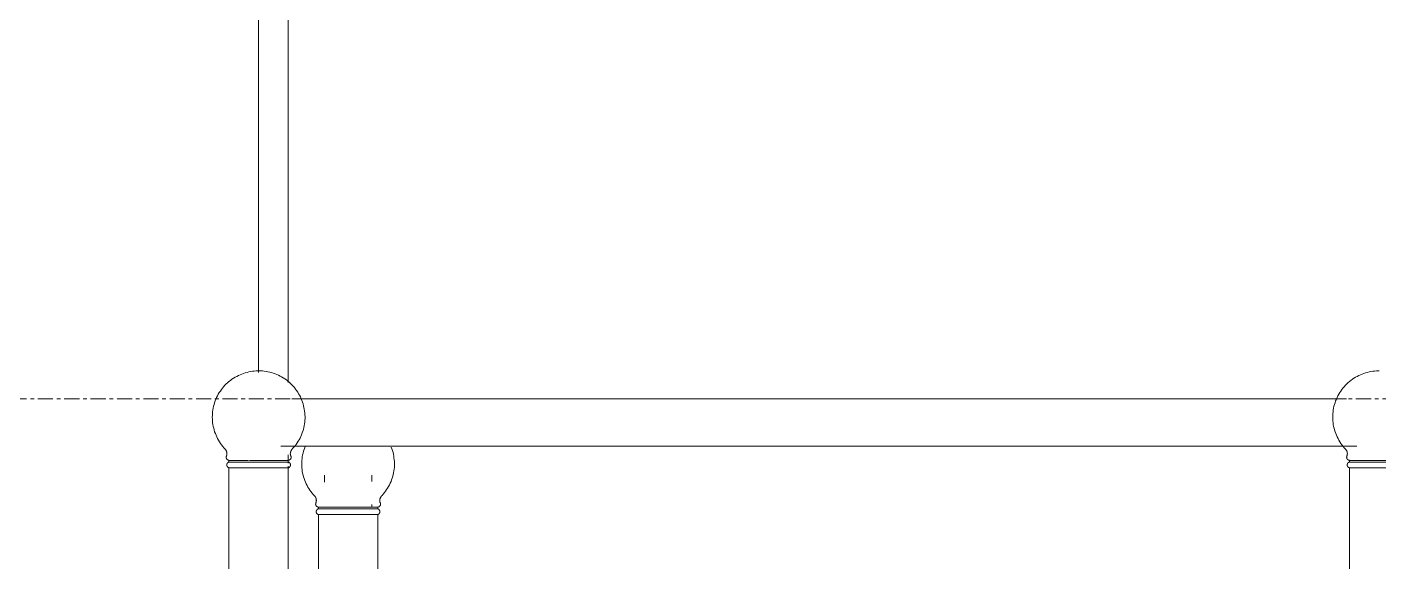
# Model space of a CAD drawing. Header units: inches. Extents: x 22 to 382261, y 22 to 371281.
# Drawn here: x 308776 to 309916, y 117520 to 117971 of the extents above; entities that cross this region are included whole.
import ezdxf

# ---------------------------------------------------------------- set-up
doc = ezdxf.new("R2010")
doc.units = ezdxf.units.IN
doc.header["$MEASUREMENT"] = 0
doc.linetypes.add('Grid Line 1_2_', pattern=[22.225, 12.7, -3.175, 3.175, -3.175])
for name, color, linetype, lineweight in [('A-DOOR', 31, 'Continuous', 9), ('A-DOOR-FRAM', 31, 'Continuous', 9), ('A-FLOR-HRAL', 11, 'Continuous', 9), ('A-FLOR-LEVL', 51, 'Continuous', 9), ('I-WALL', 2, 'Continuous', 9)]:
    doc.layers.add(name, color=color, linetype=linetype, lineweight=lineweight)

# ---------------------------------------------------------------- blocks, each defined once
blk = doc.blocks.new('Railing - 950mm High Post-464045-Left Side Elevation - Callout 1')
at = {"layer": 'A-FLOR-HRAL'}
for p, q in [((11569.2, 4258.6), (11569.2, 4257.1)), ((11569.2, 4258.6), (11594.2, 4258.6)), ((11569.2, 4257.1), (11594.2, 4257.1)), ((11569.2, 4252.3), (11569.2, 3850)), ((11569.2, 4252.3), (11594.2, 4252.3)), ((11594.2, 4258.6), (11619.2, 4258.6)), ((11594.2, 4257.1), (11619.2, 4257.1)), ((11594.2, 4252.3), (11619.2, 4252.3)), ((11619.2, 4257.1), (11619.2, 4258.6)), ((11619.2, 3850), (11619.2, 4252.3))]:
    blk.add_line(p, q, dxfattribs=at)
at = {"layer": 'A-FLOR-HRAL', "flags": 128}
for points in [[(11566, 4268), (11564.9, 4269.2), (11563.9, 4270.4), (11562.9, 4271.6), (11562, 4272.8), (11561.2, 4274.2), (11560.3, 4275.5), (11559.6, 4276.9), (11558.9, 4278.3), (11558.3, 4279.7), (11557.7, 4281.1), (11557.1, 4282.6), (11556.7, 4284.1), (11556.3, 4285.6), (11555.9, 4287.1), (11555.6, 4288.6), (11555.4, 4290.2), (11555.3, 4291.7), (11555.2, 4293.3), (11555.1, 4294.9), (11555.2, 4296.4), (11555.2, 4298), (11555.4, 4299.5), (11555.6, 4301.1), (11555.9, 4302.6), (11556.2, 4304.1), (11556.6, 4305.7), (11557.1, 4307.1), (11557.6, 4308.6), (11558.1, 4310)], [(11630.6, 4309.1), (11631.2, 4307.7), (11631.6, 4306.2), (11632.1, 4304.7), (11632.4, 4303.1), (11632.7, 4301.6), (11632.9, 4300.1), (11633.1, 4298.5), (11633.2, 4297), (11633.3, 4295.4), (11633.3, 4293.8), (11633.2, 4292.3), (11633, 4290.7), (11632.8, 4289.2), (11632.6, 4287.6), (11632.3, 4286.1), (11631.9, 4284.6), (11631.4, 4283.1), (11630.9, 4281.6), (11630.4, 4280.2), (11629.7, 4278.7), (11629.1, 4277.3), (11628.3, 4276), (11627.5, 4274.6), (11626.7, 4273.3), (11625.8, 4272), (11624.9, 4270.8), (11623.9, 4269.6), (11622.8, 4268.4), (11622.5, 4268)], [(11567, 4262.1), (11567.1, 4262.3), (11567.2, 4262.5), (11567.3, 4262.7), (11567.3, 4262.9), (11567.4, 4263.2), (11567.4, 4263.4), (11567.4, 4263.6), (11567.4, 4263.8), (11567.5, 4264), (11567.5, 4264.2), (11567.5, 4264.5), (11567.4, 4264.7), (11567.4, 4264.9), (11567.4, 4265.1), (11567.4, 4265.3), (11567.3, 4265.5), (11567.2, 4265.8), (11567.2, 4266), (11567.1, 4266.2), (11567, 4266.4), (11566.9, 4266.6), (11566.8, 4266.8), (11566.7, 4267), (11566.6, 4267.1), (11566.5, 4267.3), (11566.4, 4267.5), (11566.2, 4267.7), (11566.1, 4267.8), (11566, 4268), (11566, 4268)], [(11622.5, 4268), (11622.3, 4267.8), (11622.2, 4267.7), (11622, 4267.5), (11621.9, 4267.3), (11621.8, 4267.2), (11621.7, 4267), (11621.6, 4266.8), (11621.5, 4266.6), (11621.4, 4266.4), (11621.3, 4266.2), (11621.2, 4266), (11621.2, 4265.8), (11621.1, 4265.6), (11621.1, 4265.3), (11621, 4265.1), (11621, 4264.9), (11621, 4264.7), (11620.9, 4264.5), (11620.9, 4264.3), (11620.9, 4264), (11621, 4263.8), (11621, 4263.6), (11621, 4263.4), (11621, 4263.2), (11621.1, 4263), (11621.1, 4262.7), (11621.2, 4262.5), (11621.3, 4262.3), (11621.4, 4262.1), (11621.4, 4262.1)], [(11569.2, 4258.6), (11569.1, 4258.6), (11569, 4258.6), (11568.9, 4258.6), (11568.8, 4258.6), (11568.7, 4258.7), (11568.6, 4258.7), (11568.5, 4258.7), (11568.4, 4258.8), (11568.3, 4258.8), (11568.2, 4258.9), (11568.1, 4258.9), (11568, 4259), (11567.9, 4259), (11567.8, 4259.1), (11567.8, 4259.2), (11567.7, 4259.2), (11567.6, 4259.3), (11567.5, 4259.4), (11567.5, 4259.4), (11567.4, 4259.5), (11567.3, 4259.6), (11567.3, 4259.7), (11567.2, 4259.8), (11567.2, 4259.9), (11567.1, 4259.9), (11567.1, 4260), (11567, 4260.1), (11567, 4260.2), (11567, 4260.3), (11566.9, 4260.4), (11566.9, 4260.5), (11566.9, 4260.6), (11566.9, 4260.7), (11566.9, 4260.8), (11566.8, 4260.9), (11566.8, 4261), (11566.8, 4261.1), (11566.8, 4261.2), (11566.8, 4261.3), (11566.9, 4261.4), (11566.9, 4261.5), (11566.9, 4261.6), (11566.9, 4261.7), (11566.9, 4261.8), (11567, 4261.9), (11567, 4262), (11567, 4262.1)], [(11569.2, 4252.3), (11569.1, 4252.3), (11569, 4252.3), (11568.9, 4252.4), (11568.8, 4252.4), (11568.7, 4252.5), (11568.6, 4252.5), (11568.5, 4252.6), (11568.4, 4252.6), (11568.4, 4252.7), (11568.3, 4252.7), (11568.2, 4252.8), (11568.1, 4252.9), (11568.1, 4252.9), (11568, 4253), (11567.9, 4253.1), (11567.9, 4253.2), (11567.8, 4253.2), (11567.7, 4253.3), (11567.7, 4253.4), (11567.6, 4253.5), (11567.6, 4253.6), (11567.6, 4253.7), (11567.5, 4253.8), (11567.5, 4253.9), (11567.5, 4254), (11567.4, 4254.1), (11567.4, 4254.2), (11567.4, 4254.3), (11567.4, 4254.4), (11567.4, 4254.5), (11567.3, 4254.5), (11567.3, 4254.6), (11567.3, 4254.7), (11567.4, 4254.8), (11567.4, 4254.9), (11567.4, 4255), (11567.4, 4255.1), (11567.4, 4255.2), (11567.4, 4255.3), (11567.5, 4255.4), (11567.5, 4255.5), (11567.5, 4255.6), (11567.6, 4255.7), (11567.6, 4255.8), (11567.7, 4255.9), (11567.7, 4256), (11567.8, 4256.1), (11567.8, 4256.1), (11567.9, 4256.2), (11567.9, 4256.3), (11568, 4256.4), (11568.1, 4256.5), (11568.2, 4256.5), (11568.2, 4256.6), (11568.3, 4256.7), (11568.4, 4256.7), (11568.5, 4256.8), (11568.6, 4256.8), (11568.6, 4256.9), (11568.7, 4256.9), (11568.8, 4257), (11568.9, 4257), (11569, 4257), (11569.1, 4257.1), (11569.2, 4257.1)], [(11621.4, 4262.1), (11621.4, 4262), (11621.4, 4261.9), (11621.5, 4261.8), (11621.5, 4261.7), (11621.5, 4261.6), (11621.5, 4261.5), (11621.6, 4261.4), (11621.6, 4261.3), (11621.6, 4261.2), (11621.6, 4261.1), (11621.6, 4261), (11621.6, 4260.9), (11621.6, 4260.8), (11621.5, 4260.7), (11621.5, 4260.6), (11621.5, 4260.5), (11621.5, 4260.4), (11621.4, 4260.3), (11621.4, 4260.2), (11621.4, 4260.1), (11621.3, 4260), (11621.3, 4259.9), (11621.2, 4259.8), (11621.2, 4259.8), (11621.1, 4259.7), (11621.1, 4259.6), (11621, 4259.5), (11620.9, 4259.4), (11620.9, 4259.4), (11620.8, 4259.3), (11620.7, 4259.2), (11620.6, 4259.1), (11620.6, 4259.1), (11620.5, 4259), (11620.4, 4259), (11620.3, 4258.9), (11620.2, 4258.9), (11620.1, 4258.8), (11620, 4258.8), (11619.9, 4258.7), (11619.8, 4258.7), (11619.7, 4258.7), (11619.6, 4258.6), (11619.5, 4258.6), (11619.4, 4258.6), (11619.3, 4258.6), (11619.2, 4258.6)], [(11619.2, 4257.1), (11619.3, 4257.1), (11619.4, 4257), (11619.5, 4257), (11619.6, 4256.9), (11619.7, 4256.9), (11619.8, 4256.9), (11619.9, 4256.8), (11620, 4256.7), (11620, 4256.7), (11620.1, 4256.6), (11620.2, 4256.6), (11620.3, 4256.5), (11620.3, 4256.4), (11620.4, 4256.4), (11620.5, 4256.3), (11620.5, 4256.2), (11620.6, 4256.1), (11620.7, 4256), (11620.7, 4256), (11620.8, 4255.9), (11620.8, 4255.8), (11620.8, 4255.7), (11620.9, 4255.6), (11620.9, 4255.5), (11621, 4255.4), (11621, 4255.3), (11621, 4255.2), (11621, 4255.1), (11621, 4255), (11621, 4254.9), (11621.1, 4254.8), (11621.1, 4254.7), (11621.1, 4254.6), (11621.1, 4254.5), (11621, 4254.4), (11621, 4254.3), (11621, 4254.2), (11621, 4254.1), (11621, 4254), (11620.9, 4253.9), (11620.9, 4253.8), (11620.9, 4253.7), (11620.8, 4253.6), (11620.8, 4253.6), (11620.7, 4253.5), (11620.7, 4253.4), (11620.6, 4253.3), (11620.6, 4253.2), (11620.5, 4253.1), (11620.5, 4253.1), (11620.4, 4253), (11620.3, 4252.9), (11620.3, 4252.8), (11620.2, 4252.8), (11620.1, 4252.7), (11620, 4252.7), (11619.9, 4252.6), (11619.9, 4252.5), (11619.8, 4252.5), (11619.7, 4252.4), (11619.6, 4252.4), (11619.5, 4252.4), (11619.4, 4252.3), (11619.3, 4252.3), (11619.2, 4252.3)]]:
    blk.add_lwpolyline(points, dxfattribs=at)
blk = doc.blocks.new('Railing - Railing-377356-Left Side Elevation - Callout 1')
at = {"layer": 'A-FLOR-HRAL'}
for p, q in [((11574.2, 4285.4), (11574.2, 4279.5)), ((11614.2, 4280.1), (11614.2, 4285.4)), ((11614.2, 4258.6), (11614.2, 4260.8))]:
    blk.add_line(p, q, dxfattribs=at)
blk.add_blockref('Railing - 950mm High Post-464045-Left Side Elevation - Callout 1', (0, 0))
blk = doc.blocks.new('M_Single-Flush - 900 by 2100-458081-Left Side Elevation - Callout 1')
at = {"layer": 'A-DOOR-FRAM'}
for p, q in [((11543.8, 5726), (11543.8, 4363.6)), ((11543.8, 4302.7), (11543.8, 4295.7)), ((11543.8, 4293), (11543.8, 4291.8))]:
    blk.add_line(p, q, dxfattribs=at)
blk = doc.blocks.new('Railing - 950mm High Post-V2-Left Side Elevation - Callout 1')
at = {"layer": 'A-FLOR-HRAL'}
for p, q in [((12434.1, 4308.6), (12433.1, 4309.8)), ((12438.4, 4298), (12438.4, 4296.6)), ((12438.4, 4298), (12442.2, 4298)), ((12438.4, 4296.6), (12440.3, 4296.6))]:
    blk.add_line(p, q, dxfattribs=at)
at = {"layer": 'A-FLOR-HRAL', "flags": 128}
for points in [[(12428, 4351), (12428.7, 4352.4), (12429.4, 4353.7), (12430.2, 4355.1), (12431.1, 4356.4), (12432, 4357.7), (12432.9, 4358.9), (12433.9, 4360.1), (12435, 4361.3), (12436.1, 4362.4), (12437.2, 4363.4), (12438.4, 4364.5), (12439.6, 4365.4), (12440.9, 4366.4), (12442.2, 4367.2), (12443.5, 4368.1), (12444.9, 4368.8), (12446.3, 4369.5)], [(12447.7, 4370.2), (12449.1, 4370.8), (12450.6, 4371.3), (12452.1, 4371.8), (12453.6, 4372.2), (12455.1, 4372.6), (12456.6, 4372.9), (12458.2, 4373.1), (12459.7, 4373.3), (12461.3, 4373.4), (12462.8, 4373.5)], [(12436.6, 4304.4), (12436.6, 4304.6), (12436.6, 4304.8), (12436.5, 4305), (12436.4, 4305.2), (12436.4, 4305.4), (12436.3, 4305.6), (12436.2, 4305.8), (12436.1, 4306), (12436, 4306.2), (12435.9, 4306.4), (12435.8, 4306.6), (12435.7, 4306.8), (12435.6, 4307), (12435.4, 4307.1), (12435.3, 4307.3), (12435.2, 4307.5)], [(12438.4, 4298), (12438.3, 4298.1), (12438.2, 4298.1), (12438.1, 4298.1), (12438, 4298.1), (12437.9, 4298.1), (12437.8, 4298.2), (12437.7, 4298.2), (12437.6, 4298.2), (12437.5, 4298.3), (12437.4, 4298.3), (12437.3, 4298.4), (12437.2, 4298.4), (12437.1, 4298.5), (12437, 4298.6), (12437, 4298.6), (12436.9, 4298.7), (12436.8, 4298.8), (12436.7, 4298.8), (12436.7, 4298.9), (12436.6, 4299), (12436.5, 4299.1), (12436.5, 4299.2), (12436.4, 4299.2), (12436.4, 4299.3), (12436.3, 4299.4), (12436.3, 4299.5), (12436.2, 4299.6), (12436.2, 4299.7), (12436.2, 4299.8), (12436.1, 4299.9), (12436.1, 4300), (12436.1, 4300.1), (12436.1, 4300.2), (12436.1, 4300.3), (12436, 4300.4), (12436, 4300.5), (12436, 4300.6), (12436, 4300.7), (12436, 4300.8), (12436.1, 4300.9), (12436.1, 4301), (12436.1, 4301.1), (12436.1, 4301.2), (12436.1, 4301.3), (12436.2, 4301.4), (12436.2, 4301.5)], [(12438.4, 4291.8), (12438.3, 4291.8), (12438.2, 4291.8), (12438.1, 4291.9), (12438, 4291.9), (12437.9, 4291.9), (12437.8, 4292), (12437.7, 4292), (12437.6, 4292.1), (12437.6, 4292.1), (12437.5, 4292.2), (12437.4, 4292.3), (12437.3, 4292.3), (12437.3, 4292.4), (12437.2, 4292.5), (12437.1, 4292.6), (12437.1, 4292.6), (12437, 4292.7), (12436.9, 4292.8), (12436.9, 4292.9), (12436.8, 4293), (12436.8, 4293.1), (12436.8, 4293.2), (12436.7, 4293.2), (12436.7, 4293.3), (12436.7, 4293.4), (12436.6, 4293.5), (12436.6, 4293.6), (12436.6, 4293.7), (12436.6, 4293.8), (12436.6, 4293.9), (12436.5, 4294), (12436.5, 4294.1), (12436.5, 4294.2), (12436.6, 4294.3), (12436.6, 4294.4), (12436.6, 4294.5), (12436.6, 4294.6), (12436.6, 4294.7), (12436.6, 4294.8), (12436.7, 4294.9), (12436.7, 4295), (12436.7, 4295.1), (12436.8, 4295.2), (12436.8, 4295.3), (12436.9, 4295.4), (12436.9, 4295.5), (12437, 4295.5), (12437, 4295.6), (12437.1, 4295.7), (12437.1, 4295.8), (12437.2, 4295.9), (12437.3, 4295.9), (12437.4, 4296), (12437.4, 4296.1), (12437.5, 4296.1), (12437.6, 4296.2), (12437.7, 4296.2), (12437.8, 4296.3), (12437.8, 4296.3), (12437.9, 4296.4), (12438, 4296.4), (12438.1, 4296.5), (12438.2, 4296.5), (12438.3, 4296.5), (12438.4, 4296.6)]]:
    blk.add_lwpolyline(points, dxfattribs=at)
blk = doc.blocks.new('Railing - 950mm High Post-V3-Left Side Elevation - Callout 1')
at = {"layer": 'A-FLOR-HRAL'}
for p, q in [((12438.4, 4298), (12438.4, 4296.6)), ((12438.4, 4298), (12488.4, 4298)), ((12438.4, 4298), (12443.1, 4298)), ((12438.4, 4296.6), (12488.4, 4296.6)), ((12438.4, 4296.6), (12439.6, 4296.6)), ((12438.4, 4291.8), (12438.4, 3869.2)), ((12438.4, 4291.8), (12488.4, 4291.8))]:
    blk.add_line(p, q, dxfattribs=at)
at = {"layer": 'A-FLOR-HRAL', "flags": 128}
for points in [[(12435.2, 4307.5), (12434.1, 4308.6), (12433.1, 4309.8), (12432.1, 4311.1), (12431.2, 4312.3), (12430.4, 4313.6), (12429.5, 4315), (12428.8, 4316.3), (12428.1, 4317.7), (12427.5, 4319.2), (12426.9, 4320.6), (12426.3, 4322.1), (12425.9, 4323.6), (12425.5, 4325.1), (12425.1, 4326.6), (12424.8, 4328.1), (12424.6, 4329.7), (12424.5, 4331.2), (12424.4, 4332.8), (12424.3, 4334.3), (12424.4, 4335.9), (12424.4, 4337.5), (12424.6, 4339), (12424.8, 4340.6), (12425.1, 4342.1), (12425.4, 4343.6), (12425.8, 4345.1), (12426.3, 4346.6), (12426.8, 4348.1), (12427.4, 4349.5), (12428, 4351), (12428.7, 4352.4), (12429.4, 4353.7), (12430.2, 4355.1), (12431.1, 4356.4), (12432, 4357.7), (12432.9, 4358.9), (12433.9, 4360.1), (12435, 4361.3), (12436.1, 4362.4), (12437.2, 4363.4), (12438.4, 4364.5), (12439.6, 4365.4), (12440.9, 4366.4), (12442.2, 4367.2), (12443.5, 4368.1), (12444.9, 4368.8), (12446.3, 4369.5), (12447.7, 4370.2), (12449.1, 4370.8), (12450.6, 4371.3), (12452.1, 4371.8), (12453.6, 4372.2), (12455.1, 4372.6), (12456.6, 4372.9), (12458.2, 4373.1), (12459.7, 4373.3), (12461.3, 4373.4), (12462.8, 4373.5), (12463.4, 4373.5)], [(12436.2, 4301.6), (12436.3, 4301.8), (12436.4, 4302), (12436.5, 4302.2), (12436.5, 4302.4), (12436.6, 4302.6), (12436.6, 4302.9), (12436.6, 4303.1), (12436.6, 4303.3), (12436.7, 4303.5), (12436.7, 4303.7), (12436.7, 4303.9), (12436.6, 4304.2), (12436.6, 4304.4), (12436.6, 4304.6), (12436.6, 4304.8), (12436.5, 4305), (12436.4, 4305.2), (12436.4, 4305.4), (12436.3, 4305.6), (12436.2, 4305.8), (12436.1, 4306), (12436, 4306.2), (12435.9, 4306.4), (12435.8, 4306.6), (12435.7, 4306.8), (12435.6, 4307), (12435.4, 4307.1), (12435.3, 4307.3), (12435.2, 4307.5), (12435.2, 4307.5)], [(12438.4, 4298), (12438.3, 4298.1), (12438.2, 4298.1), (12438.1, 4298.1), (12438, 4298.1), (12437.9, 4298.1), (12437.8, 4298.2), (12437.7, 4298.2), (12437.6, 4298.2), (12437.5, 4298.3), (12437.4, 4298.3), (12437.3, 4298.4), (12437.2, 4298.4), (12437.1, 4298.5), (12437, 4298.6), (12437, 4298.6), (12436.9, 4298.7), (12436.8, 4298.8), (12436.7, 4298.8), (12436.7, 4298.9), (12436.6, 4299), (12436.5, 4299.1), (12436.5, 4299.2), (12436.4, 4299.2), (12436.4, 4299.3), (12436.3, 4299.4), (12436.3, 4299.5), (12436.2, 4299.6), (12436.2, 4299.7), (12436.2, 4299.8), (12436.1, 4299.9), (12436.1, 4300), (12436.1, 4300.1), (12436.1, 4300.2), (12436.1, 4300.3), (12436, 4300.4), (12436, 4300.5), (12436, 4300.6), (12436, 4300.7), (12436, 4300.8), (12436.1, 4300.9), (12436.1, 4301), (12436.1, 4301.1), (12436.1, 4301.2), (12436.1, 4301.3), (12436.2, 4301.4), (12436.2, 4301.5), (12436.2, 4301.6)], [(12438.4, 4291.8), (12438.3, 4291.8), (12438.2, 4291.8), (12438.1, 4291.9), (12438, 4291.9), (12437.9, 4291.9), (12437.8, 4292), (12437.7, 4292), (12437.6, 4292.1), (12437.6, 4292.1), (12437.5, 4292.2), (12437.4, 4292.3), (12437.3, 4292.3), (12437.3, 4292.4), (12437.2, 4292.5), (12437.1, 4292.6), (12437.1, 4292.6), (12437, 4292.7), (12436.9, 4292.8), (12436.9, 4292.9), (12436.8, 4293), (12436.8, 4293.1), (12436.8, 4293.2), (12436.7, 4293.2), (12436.7, 4293.3), (12436.7, 4293.4), (12436.6, 4293.5), (12436.6, 4293.6), (12436.6, 4293.7), (12436.6, 4293.8), (12436.6, 4293.9), (12436.5, 4294), (12436.5, 4294.1), (12436.5, 4294.2), (12436.6, 4294.3), (12436.6, 4294.4), (12436.6, 4294.5), (12436.6, 4294.6), (12436.6, 4294.7), (12436.6, 4294.8), (12436.7, 4294.9), (12436.7, 4295), (12436.7, 4295.1), (12436.8, 4295.2), (12436.8, 4295.3), (12436.9, 4295.4), (12436.9, 4295.5), (12437, 4295.5), (12437, 4295.6), (12437.1, 4295.7), (12437.1, 4295.8), (12437.2, 4295.9), (12437.3, 4295.9), (12437.4, 4296), (12437.4, 4296.1), (12437.5, 4296.1), (12437.6, 4296.2), (12437.7, 4296.2), (12437.8, 4296.3), (12437.8, 4296.3), (12437.9, 4296.4), (12438, 4296.4), (12438.1, 4296.5), (12438.2, 4296.5), (12438.3, 4296.5), (12438.4, 4296.6)]]:
    blk.add_lwpolyline(points, dxfattribs=at)
blk = doc.blocks.new('Railing - 950mm High Post-V4-Left Side Elevation - Callout 1')
at = {"layer": 'A-FLOR-HRAL'}
for p, q in [((12434.1, 4308.6), (12433.1, 4309.8)), ((12438.4, 4298), (12438.4, 4296.6)), ((12438.4, 4298), (12439.6, 4298)), ((12438.4, 4296.6), (12439.6, 4296.6))]:
    blk.add_line(p, q, dxfattribs=at)
at = {"layer": 'A-FLOR-HRAL', "flags": 128}
for points in [[(12428, 4351), (12428.7, 4352.4), (12429.4, 4353.7), (12430.2, 4355.1), (12431.1, 4356.4), (12432, 4357.7), (12432.9, 4358.9), (12433.9, 4360.1), (12435, 4361.3), (12436.1, 4362.4), (12437.2, 4363.4), (12438.4, 4364.5), (12439.6, 4365.4), (12440.9, 4366.4), (12442.2, 4367.2), (12443.5, 4368.1), (12444.9, 4368.8), (12446.3, 4369.5)], [(12447.7, 4370.2), (12449.1, 4370.8), (12450.6, 4371.3), (12452.1, 4371.8), (12453.6, 4372.2), (12455.1, 4372.6), (12456.6, 4372.9), (12458.2, 4373.1), (12459.7, 4373.3), (12461.3, 4373.4), (12462.8, 4373.5)], [(12436.6, 4304.4), (12436.6, 4304.6), (12436.6, 4304.8), (12436.5, 4305), (12436.4, 4305.2), (12436.4, 4305.4), (12436.3, 4305.6), (12436.2, 4305.8), (12436.1, 4306), (12436, 4306.2), (12435.9, 4306.4), (12435.8, 4306.6), (12435.7, 4306.8), (12435.6, 4307), (12435.4, 4307.1), (12435.3, 4307.3), (12435.2, 4307.5)], [(12438.4, 4298), (12438.3, 4298.1), (12438.2, 4298.1), (12438.1, 4298.1), (12438, 4298.1), (12437.9, 4298.1), (12437.8, 4298.2), (12437.7, 4298.2), (12437.6, 4298.2), (12437.5, 4298.3), (12437.4, 4298.3), (12437.3, 4298.4), (12437.2, 4298.4), (12437.1, 4298.5), (12437, 4298.6), (12437, 4298.6), (12436.9, 4298.7), (12436.8, 4298.8), (12436.7, 4298.8), (12436.7, 4298.9), (12436.6, 4299), (12436.5, 4299.1), (12436.5, 4299.2), (12436.4, 4299.2), (12436.4, 4299.3), (12436.3, 4299.4), (12436.3, 4299.5), (12436.2, 4299.6), (12436.2, 4299.7), (12436.2, 4299.8), (12436.1, 4299.9), (12436.1, 4300), (12436.1, 4300.1), (12436.1, 4300.2), (12436.1, 4300.3), (12436, 4300.4), (12436, 4300.5), (12436, 4300.6), (12436, 4300.7), (12436, 4300.8), (12436.1, 4300.9), (12436.1, 4301), (12436.1, 4301.1), (12436.1, 4301.2), (12436.1, 4301.3), (12436.2, 4301.4), (12436.2, 4301.5)], [(12438.4, 4291.8), (12438.3, 4291.8), (12438.2, 4291.8), (12438.1, 4291.9), (12438, 4291.9), (12437.9, 4291.9), (12437.8, 4292), (12437.7, 4292), (12437.6, 4292.1), (12437.6, 4292.1), (12437.5, 4292.2), (12437.4, 4292.3), (12437.3, 4292.3), (12437.3, 4292.4), (12437.2, 4292.5), (12437.1, 4292.6), (12437.1, 4292.6), (12437, 4292.7), (12436.9, 4292.8), (12436.9, 4292.9), (12436.8, 4293), (12436.8, 4293.1), (12436.8, 4293.2), (12436.7, 4293.2), (12436.7, 4293.3), (12436.7, 4293.4), (12436.6, 4293.5), (12436.6, 4293.6), (12436.6, 4293.7), (12436.6, 4293.8), (12436.6, 4293.9), (12436.5, 4294), (12436.5, 4294.1), (12436.5, 4294.2), (12436.6, 4294.3), (12436.6, 4294.4), (12436.6, 4294.5), (12436.6, 4294.6), (12436.6, 4294.7), (12436.6, 4294.8), (12436.7, 4294.9), (12436.7, 4295), (12436.7, 4295.1), (12436.8, 4295.2), (12436.8, 4295.3), (12436.9, 4295.4), (12436.9, 4295.5), (12437, 4295.5), (12437, 4295.6), (12437.1, 4295.7), (12437.1, 4295.8), (12437.2, 4295.9), (12437.3, 4295.9), (12437.4, 4296), (12437.4, 4296.1), (12437.5, 4296.1), (12437.6, 4296.2), (12437.7, 4296.2), (12437.8, 4296.3), (12437.8, 4296.3), (12437.9, 4296.4), (12438, 4296.4), (12438.1, 4296.5), (12438.2, 4296.5), (12438.3, 4296.5), (12438.4, 4296.6)]]:
    blk.add_lwpolyline(points, dxfattribs=at)
blk = doc.blocks.new('Railing - 950mm High Post-V5-Left Side Elevation - Callout 1')
at = {"layer": 'A-FLOR-HRAL'}
for p, q in [((11493.8, 4298), (11493.8, 4296.6)), ((11493.8, 4298), (11510.3, 4298)), ((11493.8, 4298), (11494.3, 4298)), ((11511.1, 4298), (11543.8, 4298)), ((11539.1, 4298), (11543.8, 4298)), ((11543.8, 4296.6), (11543.8, 4298)), ((11493.8, 4296.6), (11543.8, 4296.6)), ((11493.8, 4296.6), (11494.3, 4296.6)), ((11493.8, 4291.8), (11493.8, 3869.2)), ((11493.8, 4291.8), (11543.8, 4291.8)), ((11542.6, 4296.6), (11543.8, 4296.6)), ((11543.8, 3869.2), (11543.8, 4291.8))]:
    blk.add_line(p, q, dxfattribs=at)
at = {"layer": 'A-FLOR-HRAL', "flags": 128}
for points in [[(11490.6, 4307.5), (11489.5, 4308.6), (11488.5, 4309.8), (11487.5, 4311.1), (11486.6, 4312.3), (11485.8, 4313.6), (11484.9, 4315), (11484.2, 4316.3), (11483.5, 4317.7), (11482.9, 4319.2), (11482.3, 4320.6), (11481.7, 4322.1), (11481.3, 4323.6), (11480.9, 4325.1), (11480.5, 4326.6), (11480.2, 4328.1), (11480, 4329.7), (11479.9, 4331.2), (11479.8, 4332.8), (11479.7, 4334.3), (11479.8, 4335.9), (11479.8, 4337.5), (11480, 4339), (11480.2, 4340.6), (11480.5, 4342.1), (11480.8, 4343.6), (11481.2, 4345.1), (11481.7, 4346.6), (11482.2, 4348.1), (11482.8, 4349.5), (11483.4, 4351), (11484.1, 4352.4), (11484.8, 4353.7), (11485.6, 4355.1), (11486.5, 4356.4), (11487.4, 4357.7), (11488.3, 4358.9), (11489.3, 4360.1), (11490.4, 4361.3), (11491.5, 4362.4), (11492.6, 4363.4), (11493.8, 4364.5), (11495, 4365.4), (11496.3, 4366.4), (11497.6, 4367.2), (11498.9, 4368.1), (11500.3, 4368.8), (11501.7, 4369.5), (11503.1, 4370.2), (11504.5, 4370.8), (11506, 4371.3), (11507.5, 4371.8), (11509, 4372.2), (11510.5, 4372.6), (11512, 4372.9), (11513.6, 4373.1), (11515.1, 4373.3), (11516.7, 4373.4), (11518.2, 4373.5), (11518.8, 4373.5)], [(11518.8, 4373.5), (11520.4, 4373.5), (11522, 4373.4), (11523.5, 4373.2), (11525.1, 4373), (11526.6, 4372.7), (11528.1, 4372.4), (11529.6, 4372), (11531.1, 4371.5), (11532.6, 4371), (11534, 4370.4), (11535.5, 4369.8), (11536.9, 4369.1), (11538.2, 4368.3), (11539.6, 4367.5), (11540.9, 4366.7), (11542.2, 4365.8), (11543.4, 4364.8), (11544.6, 4363.8), (11545.7, 4362.7), (11546.8, 4361.6), (11547.9, 4360.5), (11548.9, 4359.3), (11549.9, 4358.1), (11550.8, 4356.8), (11551.7, 4355.5), (11552.5, 4354.2), (11553.3, 4352.9), (11554, 4351.5), (11554.6, 4350), (11555.2, 4348.6), (11555.8, 4347.1), (11556.2, 4345.6), (11556.7, 4344.1), (11557, 4342.6), (11557.3, 4341.1), (11557.5, 4339.5), (11557.7, 4338), (11557.8, 4336.4), (11557.9, 4334.9), (11557.9, 4333.3), (11557.8, 4331.8), (11557.6, 4330.2), (11557.4, 4328.7), (11557.2, 4327.1), (11556.9, 4325.6), (11556.5, 4324.1), (11556, 4322.6), (11555.5, 4321.1), (11555, 4319.6), (11554.3, 4318.2), (11553.7, 4316.8), (11552.9, 4315.4), (11552.1, 4314.1), (11551.3, 4312.8), (11550.4, 4311.5), (11549.5, 4310.2), (11548.5, 4309), (11547.4, 4307.9), (11547.1, 4307.5)], [(11491.6, 4301.6), (11491.7, 4301.8), (11491.8, 4302), (11491.9, 4302.2), (11491.9, 4302.4), (11492, 4302.6), (11492, 4302.9), (11492, 4303.1), (11492, 4303.3), (11492.1, 4303.5), (11492.1, 4303.7), (11492.1, 4303.9), (11492, 4304.2), (11492, 4304.4), (11492, 4304.6), (11492, 4304.8), (11491.9, 4305), (11491.8, 4305.2), (11491.8, 4305.4), (11491.7, 4305.6), (11491.6, 4305.8), (11491.5, 4306), (11491.4, 4306.2), (11491.3, 4306.4), (11491.2, 4306.6), (11491.1, 4306.8), (11491, 4307), (11490.8, 4307.1), (11490.7, 4307.3), (11490.6, 4307.5), (11490.6, 4307.5)], [(11493.8, 4298), (11493.7, 4298.1), (11493.6, 4298.1), (11493.5, 4298.1), (11493.4, 4298.1), (11493.3, 4298.1), (11493.2, 4298.2), (11493.1, 4298.2), (11493, 4298.2), (11492.9, 4298.3), (11492.8, 4298.3), (11492.7, 4298.4), (11492.6, 4298.4), (11492.5, 4298.5), (11492.4, 4298.6), (11492.4, 4298.6), (11492.3, 4298.7), (11492.2, 4298.8), (11492.1, 4298.8), (11492.1, 4298.9), (11492, 4299), (11491.9, 4299.1), (11491.9, 4299.2), (11491.8, 4299.2), (11491.8, 4299.3), (11491.7, 4299.4), (11491.7, 4299.5), (11491.6, 4299.6), (11491.6, 4299.7), (11491.6, 4299.8), (11491.5, 4299.9), (11491.5, 4300), (11491.5, 4300.1), (11491.5, 4300.2), (11491.5, 4300.3), (11491.4, 4300.4), (11491.4, 4300.5), (11491.4, 4300.6), (11491.4, 4300.7), (11491.4, 4300.8), (11491.5, 4300.9), (11491.5, 4301), (11491.5, 4301.1), (11491.5, 4301.2), (11491.5, 4301.3), (11491.6, 4301.4), (11491.6, 4301.5), (11491.6, 4301.6)], [(11546, 4301.6), (11546, 4301.5), (11546, 4301.4), (11546.1, 4301.3), (11546.1, 4301.2), (11546.1, 4301.1), (11546.1, 4301), (11546.2, 4300.9), (11546.2, 4300.8), (11546.2, 4300.7), (11546.2, 4300.6), (11546.2, 4300.5), (11546.2, 4300.4), (11546.2, 4300.3), (11546.1, 4300.2), (11546.1, 4300.1), (11546.1, 4300), (11546.1, 4299.9), (11546, 4299.8), (11546, 4299.7), (11546, 4299.6), (11545.9, 4299.5), (11545.9, 4299.4), (11545.8, 4299.3), (11545.8, 4299.2), (11545.7, 4299.1), (11545.7, 4299.1), (11545.6, 4299), (11545.5, 4298.9), (11545.5, 4298.8), (11545.4, 4298.8), (11545.3, 4298.7), (11545.2, 4298.6), (11545.2, 4298.6), (11545.1, 4298.5), (11545, 4298.4), (11544.9, 4298.4), (11544.8, 4298.3), (11544.7, 4298.3), (11544.6, 4298.2), (11544.5, 4298.2), (11544.4, 4298.2), (11544.3, 4298.1), (11544.2, 4298.1), (11544.1, 4298.1), (11544, 4298.1), (11543.9, 4298.1), (11543.8, 4298)], [(11547.1, 4307.5), (11546.9, 4307.3), (11546.8, 4307.2), (11546.6, 4307), (11546.5, 4306.8), (11546.4, 4306.6), (11546.3, 4306.4), (11546.2, 4306.2), (11546.1, 4306.1), (11546, 4305.9), (11545.9, 4305.6), (11545.8, 4305.4), (11545.8, 4305.2), (11545.7, 4305), (11545.7, 4304.8), (11545.6, 4304.6), (11545.6, 4304.4), (11545.6, 4304.2), (11545.5, 4303.9), (11545.5, 4303.7), (11545.5, 4303.5), (11545.6, 4303.3), (11545.6, 4303.1), (11545.6, 4302.9), (11545.6, 4302.6), (11545.7, 4302.4), (11545.7, 4302.2), (11545.8, 4302), (11545.9, 4301.8), (11546, 4301.6), (11546, 4301.6)], [(11493.8, 4291.8), (11493.7, 4291.8), (11493.6, 4291.8), (11493.5, 4291.9), (11493.4, 4291.9), (11493.3, 4291.9), (11493.2, 4292), (11493.1, 4292), (11493, 4292.1), (11493, 4292.1), (11492.9, 4292.2), (11492.8, 4292.3), (11492.7, 4292.3), (11492.7, 4292.4), (11492.6, 4292.5), (11492.5, 4292.6), (11492.5, 4292.6), (11492.4, 4292.7), (11492.3, 4292.8), (11492.3, 4292.9), (11492.2, 4293), (11492.2, 4293.1), (11492.2, 4293.2), (11492.1, 4293.2), (11492.1, 4293.3), (11492.1, 4293.4), (11492, 4293.5), (11492, 4293.6), (11492, 4293.7), (11492, 4293.8), (11492, 4293.9), (11491.9, 4294), (11491.9, 4294.1), (11491.9, 4294.2), (11492, 4294.3), (11492, 4294.4), (11492, 4294.5), (11492, 4294.6), (11492, 4294.7), (11492, 4294.8), (11492.1, 4294.9), (11492.1, 4295), (11492.1, 4295.1), (11492.2, 4295.2), (11492.2, 4295.3), (11492.3, 4295.4), (11492.3, 4295.5), (11492.4, 4295.5), (11492.4, 4295.6), (11492.5, 4295.7), (11492.5, 4295.8), (11492.6, 4295.9), (11492.7, 4295.9), (11492.8, 4296), (11492.8, 4296.1), (11492.9, 4296.1), (11493, 4296.2), (11493.1, 4296.2), (11493.2, 4296.3), (11493.2, 4296.3), (11493.3, 4296.4), (11493.4, 4296.4), (11493.5, 4296.5), (11493.6, 4296.5), (11493.7, 4296.5), (11493.8, 4296.6)], [(11543.8, 4296.6), (11543.9, 4296.5), (11544, 4296.5), (11544.1, 4296.5), (11544.2, 4296.4), (11544.3, 4296.4), (11544.4, 4296.3), (11544.5, 4296.3), (11544.6, 4296.2), (11544.6, 4296.2), (11544.7, 4296.1), (11544.8, 4296), (11544.9, 4296), (11544.9, 4295.9), (11545, 4295.8), (11545.1, 4295.8), (11545.1, 4295.7), (11545.2, 4295.6), (11545.3, 4295.5), (11545.3, 4295.4), (11545.4, 4295.3), (11545.4, 4295.2), (11545.4, 4295.2), (11545.5, 4295.1), (11545.5, 4295), (11545.6, 4294.9), (11545.6, 4294.8), (11545.6, 4294.7), (11545.6, 4294.6), (11545.6, 4294.5), (11545.6, 4294.4), (11545.7, 4294.3), (11545.7, 4294.2), (11545.7, 4294.1), (11545.7, 4294), (11545.6, 4293.9), (11545.6, 4293.8), (11545.6, 4293.7), (11545.6, 4293.6), (11545.6, 4293.5), (11545.5, 4293.4), (11545.5, 4293.3), (11545.5, 4293.2), (11545.4, 4293.1), (11545.4, 4293), (11545.3, 4292.9), (11545.3, 4292.9), (11545.2, 4292.8), (11545.2, 4292.7), (11545.1, 4292.6), (11545.1, 4292.5), (11545, 4292.5), (11544.9, 4292.4), (11544.9, 4292.3), (11544.8, 4292.2), (11544.7, 4292.2), (11544.6, 4292.1), (11544.5, 4292.1), (11544.5, 4292), (11544.4, 4292), (11544.3, 4291.9), (11544.2, 4291.9), (11544.1, 4291.8), (11544, 4291.8), (11543.9, 4291.8), (11543.8, 4291.8)]]:
    blk.add_lwpolyline(points, dxfattribs=at)
blk = doc.blocks.new('Railing - Railing-516583-Left Side Elevation - Callout 1')
at = {"layer": 'A-FLOR-HRAL'}
for p, q in [((12435.9, 4350), (11546.9, 4350)), ((11537.4, 4310), (12444.7, 4310))]:
    blk.add_line(p, q, dxfattribs=at)
for name in ['Railing - 950mm High Post-V5-Left Side Elevation - Callout 1', 'Railing - 950mm High Post-V3-Left Side Elevation - Callout 1', 'Railing - 950mm High Post-V2-Left Side Elevation - Callout 1', 'Railing - 950mm High Post-V4-Left Side Elevation - Callout 1']:
    blk.add_blockref(name, (0, 0))

msp = doc.modelspace()

# ---------------------------------------------------------------- linework, layer by layer
at = {"layer": 'A-FLOR-LEVL', "linetype": 'Grid Line 1_2_'}
msp.add_line((274114.5, 117658), (312992.1, 117658), dxfattribs=at)
at = {"layer": 'I-WALL'}
msp.add_line((308971.6, 119778), (308971.6, 117680), dxfattribs=at)

# ---------------------------------------------------------------- block references
at = {"layer": 'A-DOOR'}
msp.add_blockref('M_Single-Flush - 900 by 2100-458081-Left Side Elevation - Callout 1', (297452.8, 113308), dxfattribs=at)
at = {"layer": 'A-FLOR-HRAL'}
for name in ['Railing - Railing-516583-Left Side Elevation - Callout 1', 'Railing - Railing-377356-Left Side Elevation - Callout 1']:
    msp.add_blockref(name, (297452.8, 113308), dxfattribs=at)

doc.saveas('drawing.dxf')
